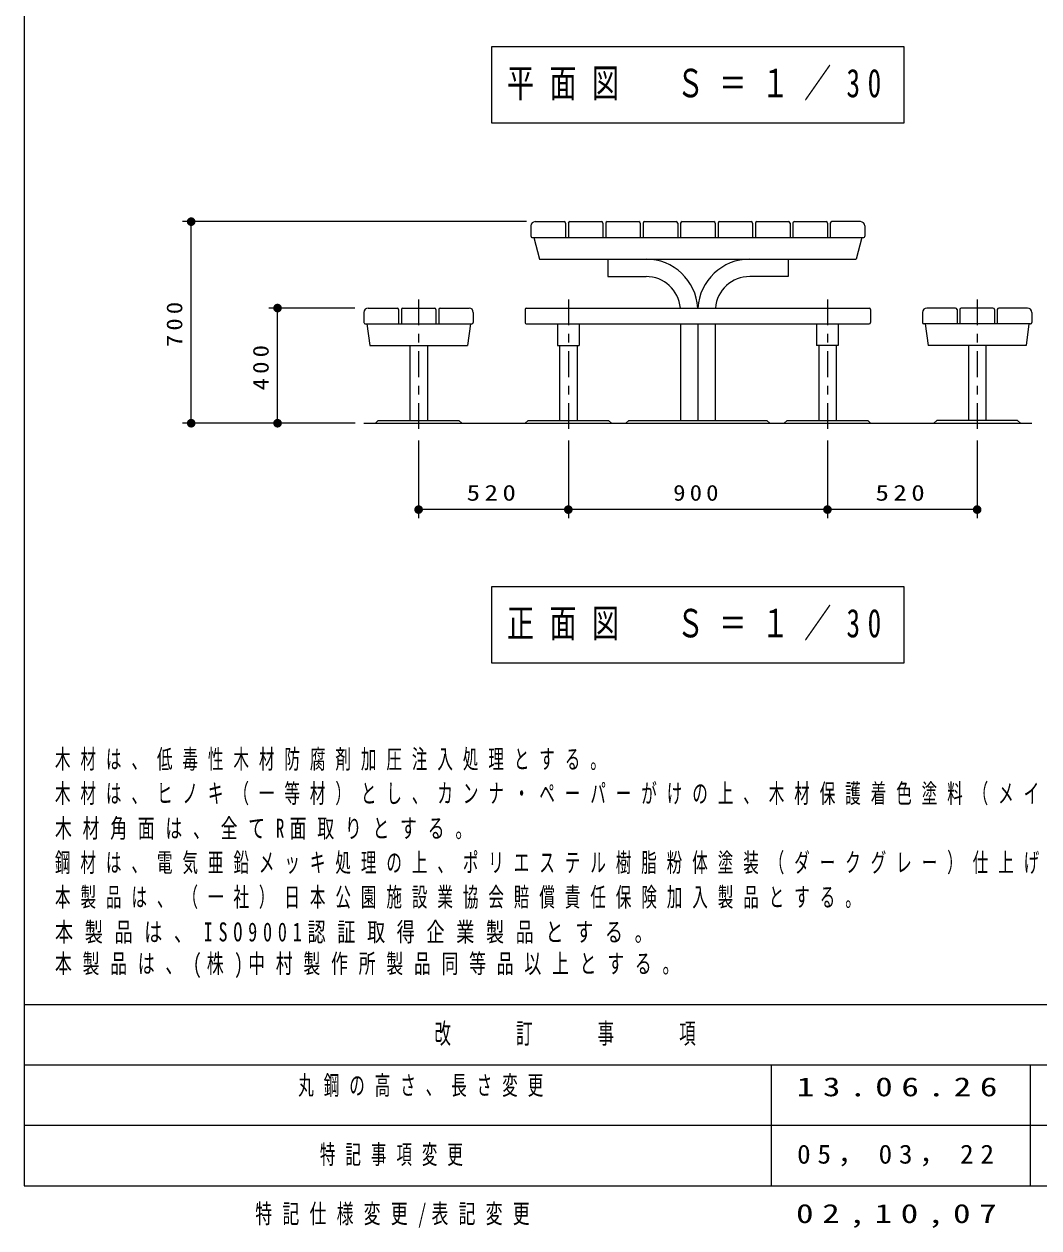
# Model space of a CAD drawing. Units: millimetres on the paper, with parts at other scales. Extents: x -365 to 0, y -5 to 257.
# Drawn here: x -365 to -247.5, y -4.9 to 134.5 of the extents above; entities that cross this region are included whole.
import ezdxf

# ---------------------------------------------------------------- set-up
doc = ezdxf.new("R2010")
doc.units = ezdxf.units.MM
doc.linetypes.add('USER2', pattern=[6, 3, -1, 1, -1])
doc.layers.add('1_30', color=3, linetype='Continuous', lineweight=25)
doc.layers.add('NAKAMURA図枠', color=7, linetype='Continuous', lineweight=13)
doc.layers.add('99', color=7, linetype='Continuous')
doc.layers.add('CLASS1', color=7, linetype='Continuous')
doc.styles.add('ＭＳ ゴシック', font='')
doc.styles.get('ＭＳ ゴシック').set_extended_font_data('MS Gothic')

# ---------------------------------------------------------------- blocks, each defined once
blk = doc.blocks.new('filled_dot')
at = {"color": 0, "linetype": 'Continuous', "lineweight": -2, "const_width": 1.25}
blk.add_lwpolyline([(-0.625, 0, 1), (0.625, 0, 1)], format="xyb", close=True, dxfattribs=at)

msp = doc.modelspace()

# ---------------------------------------------------------------- linework, layer by layer
at = {"layer": '1_30', "color": 7, "lineweight": 13}
for p, q in [((-310.885, 131.861), (-310.885, 123.061)), ((-263.085, 131.861), (-310.885, 131.861)), ((-263.085, 123.061), (-263.085, 131.861)), ((-310.885, 123.061), (-263.085, 123.061)), ((-306.819, 111.606), (-346.652, 111.606)), ((-345.652, 88.273), (-345.652, 111.606)), ((-326.695, 101.606), (-336.652, 101.606)), ((-335.652, 88.273), (-335.652, 101.606)), ((-326.652, 88.273), (-346.652, 88.273)), ((-326.652, 88.273), (-336.652, 88.273)), ((-319.319, 86.273), (-319.319, 77.273)), ((-301.985, 86.273), (-301.985, 77.273)), ((-271.985, 86.273), (-271.985, 77.273)), ((-254.652, 86.273), (-254.652, 77.273)), ((-301.985, 78.273), (-319.319, 78.273)), ((-271.985, 78.273), (-301.985, 78.273)), ((-254.652, 78.273), (-271.985, 78.273)), ((-310.885, 69.339), (-310.885, 60.539)), ((-263.085, 69.339), (-310.885, 69.339)), ((-263.085, 60.539), (-263.085, 69.339)), ((-310.885, 60.539), (-263.085, 60.539))]:
    msp.add_line(p, q, dxfattribs=at)
at = {"layer": '1_30'}
for p, q in [((-305.819, 111.606), (-302.485, 111.606)), ((-301.819, 111.606), (-298.152, 111.606)), ((-297.485, 111.606), (-293.819, 111.606)), ((-293.152, 111.606), (-289.485, 111.606)), ((-288.819, 111.606), (-285.152, 111.606)), ((-284.485, 111.606), (-280.819, 111.606)), ((-280.152, 111.606), (-276.485, 111.606)), ((-275.819, 111.606), (-272.152, 111.606)), ((-268.152, 111.606), (-271.485, 111.606)), ((-306.319, 111.106), (-306.319, 109.939)), ((-302.319, 111.439), (-302.319, 109.773)), ((-301.985, 111.439), (-301.985, 109.773)), ((-297.985, 111.439), (-297.985, 109.773)), ((-297.652, 111.439), (-297.652, 109.773)), ((-293.652, 111.439), (-293.652, 109.773)), ((-293.319, 111.439), (-293.319, 109.773)), ((-289.319, 111.439), (-289.319, 109.773)), ((-288.985, 111.439), (-288.985, 109.773)), ((-284.985, 111.439), (-284.985, 109.773)), ((-284.652, 111.439), (-284.652, 109.773)), ((-280.652, 111.439), (-280.652, 109.773)), ((-280.319, 111.439), (-280.319, 109.773)), ((-276.319, 111.439), (-276.319, 109.773)), ((-275.985, 111.439), (-275.985, 109.773)), ((-271.985, 111.439), (-271.985, 109.773)), ((-271.652, 111.439), (-271.652, 109.773)), ((-267.652, 111.106), (-267.652, 109.939)), ((-306.152, 109.773), (-267.819, 109.773)), ((-305.986, 109.772), (-305.316, 107.272)), ((-267.985, 109.772), (-268.655, 107.273)), ((-305.315, 107.273), (-268.655, 107.273)), ((-297.419, 107.273), (-297.419, 105.256)), ((-276.552, 107.273), (-276.552, 105.256)), ((-297.419, 105.256), (-292.992, 105.256)), ((-276.552, 105.256), (-280.979, 105.256)), ((-325.652, 101.106), (-325.652, 99.939)), ((-325.152, 101.606), (-321.819, 101.606)), ((-321.652, 101.439), (-321.652, 99.773)), ((-321.319, 101.439), (-321.319, 99.773)), ((-321.152, 101.606), (-317.485, 101.606)), ((-317.319, 101.439), (-317.319, 99.773)), ((-316.985, 101.439), (-316.985, 99.773)), ((-316.819, 101.606), (-313.485, 101.606)), ((-312.985, 101.106), (-312.985, 99.939)), ((-306.985, 101.439), (-306.985, 99.939)), ((-306.819, 101.606), (-267.152, 101.606)), ((-266.985, 101.439), (-266.985, 99.939)), ((-260.985, 101.106), (-260.985, 99.939)), ((-257.152, 101.606), (-260.485, 101.606)), ((-256.985, 101.439), (-256.985, 99.773)), ((-256.652, 101.439), (-256.652, 99.773)), ((-252.819, 101.606), (-256.485, 101.606)), ((-252.652, 101.439), (-252.652, 99.773)), ((-252.319, 101.439), (-252.319, 99.773)), ((-248.819, 101.606), (-252.152, 101.606)), ((-248.319, 101.106), (-248.319, 99.939)), ((-325.485, 99.773), (-313.152, 99.773)), ((-325.318, 99.773), (-324.982, 97.273)), ((-313.319, 99.773), (-313.655, 97.273)), ((-306.819, 99.773), (-267.152, 99.773)), ((-303.235, 99.773), (-303.235, 97.273)), ((-300.735, 99.773), (-300.735, 97.273)), ((-289.002, 99.773), (-289.002, 88.606)), ((-286.985, 99.773), (-286.985, 88.606)), ((-284.969, 99.773), (-284.969, 88.606)), ((-273.235, 99.773), (-273.235, 97.273)), ((-270.735, 99.773), (-270.735, 97.273)), ((-248.485, 99.773), (-260.819, 99.773)), ((-260.652, 99.772), (-260.315, 97.272)), ((-248.652, 99.773), (-248.989, 97.273)), ((-324.982, 97.273), (-313.655, 97.273)), ((-320.327, 97.273), (-320.327, 88.606)), ((-318.31, 97.273), (-318.31, 88.606)), ((-303.235, 97.273), (-300.735, 97.273)), ((-302.993, 97.273), (-302.993, 88.606)), ((-300.977, 97.273), (-300.977, 88.606)), ((-270.735, 97.273), (-273.235, 97.273)), ((-272.993, 97.273), (-272.993, 88.606)), ((-270.977, 97.273), (-270.977, 88.606)), ((-248.989, 97.273), (-260.315, 97.273)), ((-255.66, 97.273), (-255.66, 88.606)), ((-253.644, 97.273), (-253.644, 88.606)), ((-325.652, 88.273), (-248.319, 88.273)), ((-324.318, 88.272), (-323.985, 88.606)), ((-323.985, 88.606), (-314.652, 88.606)), ((-314.652, 88.606), (-314.319, 88.273)), ((-306.985, 88.272), (-306.652, 88.606)), ((-306.652, 88.606), (-297.319, 88.606)), ((-297.319, 88.606), (-296.985, 88.273)), ((-295.318, 88.272), (-294.985, 88.606)), ((-294.985, 88.606), (-278.985, 88.606)), ((-278.985, 88.606), (-278.652, 88.273)), ((-276.652, 88.606), (-276.985, 88.272)), ((-276.652, 88.606), (-267.319, 88.606)), ((-267.318, 88.606), (-266.985, 88.273)), ((-259.652, 88.273), (-259.319, 88.606)), ((-249.985, 88.606), (-259.319, 88.606)), ((-249.985, 88.606), (-249.652, 88.273))]:
    msp.add_line(p, q, dxfattribs=at)
at = {"layer": '1_30', "color": 7, "linetype": 'USER2', "lineweight": 13}
for p, q in [((-319.319, 102.606), (-319.319, 87.273)), ((-301.985, 102.606), (-301.985, 87.273)), ((-271.985, 102.606), (-271.985, 87.273)), ((-254.652, 102.606), (-254.652, 87.273))]:
    msp.add_line(p, q, dxfattribs=at)
at = {"layer": '1_30'}
for centre, radius, start, end in [((-305.819, 111.106), 0.5, 89.99998, 179.99996), ((-302.485, 111.439), 0.167, 0, 89.99998), ((-301.819, 111.439), 0.167, 89.99998, 179.99996), ((-298.152, 111.439), 0.167, 0, 89.99998), ((-297.485, 111.439), 0.167, 89.99998, 179.99996), ((-293.819, 111.439), 0.167, 0, 89.99998), ((-293.152, 111.439), 0.167, 89.99998, 179.99996), ((-289.485, 111.439), 0.167, 0, 89.99998), ((-288.819, 111.439), 0.167, 89.99998, 179.99996), ((-285.152, 111.439), 0.167, 0, 89.99998), ((-284.485, 111.439), 0.167, 89.99998, 179.99996), ((-280.819, 111.439), 0.167, 0, 89.99998), ((-280.152, 111.439), 0.167, 89.99998, 179.99996), ((-276.485, 111.439), 0.167, 0, 89.99998), ((-275.819, 111.439), 0.167, 89.99998, 179.99996), ((-272.152, 111.439), 0.167, 0, 89.99998), ((-271.485, 111.439), 0.167, 89.99998, 179.99996), ((-268.152, 111.106), 0.5, 0, 89.99998), ((-306.152, 109.939), 0.167, 179.99998, 270.00003), ((-267.819, 109.939), 0.167, 269.99996, 0), ((-292.992, 101.266), 6.007, 3.24496, 89.99998), ((-280.979, 101.266), 6.007, 89.99998, 176.75501), ((-292.992, 101.266), 3.99, 4.88837, 89.99998), ((-280.979, 101.266), 3.99, 89.99998, 175.1116), ((-325.152, 101.106), 0.5, 89.99998, 179.99996), ((-321.819, 101.439), 0.167, 0, 89.99998), ((-321.152, 101.439), 0.167, 89.99998, 179.99996), ((-317.485, 101.439), 0.167, 0, 89.99998), ((-316.819, 101.439), 0.167, 89.99998, 179.99996), ((-313.485, 101.106), 0.5, 0, 89.99998), ((-306.819, 101.439), 0.167, 89.99998, 179.99996), ((-267.152, 101.439), 0.167, 0, 89.99998), ((-260.485, 101.106), 0.5, 89.99998, 179.99996), ((-257.152, 101.439), 0.167, 0, 89.99998), ((-256.485, 101.439), 0.167, 89.99998, 179.99996), ((-252.819, 101.439), 0.167, 0, 89.99998), ((-252.152, 101.439), 0.167, 89.99998, 179.99996), ((-248.819, 101.106), 0.5, 0, 89.99998), ((-325.485, 99.939), 0.167, 179.99998, 270.00003), ((-313.152, 99.939), 0.167, 270.00002, 0), ((-306.819, 99.939), 0.167, 179.99998, 270.00003), ((-267.152, 99.939), 0.167, 270.00002, 0), ((-260.819, 99.939), 0.167, 179.99996, 269.99995), ((-248.485, 99.939), 0.167, 269.99996, 0)]:
    msp.add_arc(centre, radius, start, end, dxfattribs=at)
at = {"layer": 'NAKAMURA図枠', "color": 20, "lineweight": 25}
for p, q in [((-365, 257), (-365, 0)), ((-365, 21), (0, 21)), ((-365, 0), (0, 0))]:
    msp.add_line(p, q, dxfattribs=at)
at = {"layer": 'NAKAMURA図枠'}
for p, q in [((-365, 14), (-238.5, 14)), ((-278.5, 14), (-278.5, 0)), ((-248.5, 14), (-248.5, 0)), ((-365, 7), (-238.5, 7))]:
    msp.add_line(p, q, dxfattribs=at)

# ---------------------------------------------------------------- block references
at = {"layer": '1_30', "color": 7, "lineweight": 13, "xscale": 0.4, "yscale": 0.4}
for p, rotation in [((-345.652, 111.606), 270), ((-335.652, 101.606), 270), ((-345.652, 88.273), 90), ((-335.652, 88.273), 90), ((-301.985, 78.273), 180), ((-271.985, 78.273), 180), ((-254.652, 78.273), 180)]:
    msp.add_blockref('filled_dot', p, dxfattribs=dict(at, rotation=rotation))
msp.add_blockref('filled_dot', (-319.319, 78.273), dxfattribs=at)

# ---------------------------------------------------------------- texts
at = {"layer": '1_30', "color": 7, "style": 'ＭＳ ゴシック'}
for s, insert, char_height, attachment_point in [('\\T1.56;\\W0.7;平面図\u3000Ｓ＝１／30', (-286.985, 127.461), 3.299, 5), ('\\T1.33;\\W1.25;520', (-310.652, 79.273), 1.833, 8), ('\\T1.33;\\W1.15;900', (-286.985, 79.273), 1.833, 8), ('\\T1.33;\\W1.25;520', (-263.319, 79.273), 1.833, 8), ('\\T1.56;\\W0.7;正面図\u3000Ｓ＝１／30', (-286.985, 64.939), 3.299, 5)]:
    msp.add_mtext(s, dxfattribs=dict(at, insert=insert, char_height=char_height, attachment_point=attachment_point))
at = {"layer": '1_30', "color": 7, "char_height": 1.833, "attachment_point": 8, "rotation": 90, "style": 'ＭＳ ゴシック'}
for s, insert in [('\\T1.33;\\W1.15;700', (-346.652, 99.939)), ('\\T1.33;\\W1.15;400', (-336.652, 94.939))]:
    msp.add_mtext(s, dxfattribs=dict(at, insert=insert))
at = {"layer": '99', "char_height": 2.199, "style": 'ＭＳ ゴシック'}
for s, insert, attachment_point in [('\\T1.64;\\W0.6;丸鋼の高さ、長さ変更', (-333.255, 12.73), 1), ('\\T1.5;\\W1.35;13.06.26', (-275.536, 12.553), 1), ('\\T1.64;\\W0.6;特記事項変更', (-330.75, 3.5), 4), ('\\T1.5;\\W1.05;05，03，22', (-275.5, 3.5), 4), ('\\T1.61;\\W0.65;特記仕様変更/表記変更', (-321.75, -3.5), 5), ('\\T1.5;\\W1.35;02,10,07', (-263.5, -3.5), 5)]:
    msp.add_mtext(s, dxfattribs=dict(at, insert=insert, attachment_point=attachment_point))
at = {"layer": 'CLASS1', "char_height": 2.199, "attachment_point": 7, "style": 'ＭＳ ゴシック'}
for s, insert in [('\\T1.64;\\W0.6;木材は、低毒性木材防腐剤加圧注入処理とする。', (-361.422, 48.036)), ('\\T1.64;\\W0.6;木材は、ヒノキ（一等材）とし、カンナ・ペーパーがけの上、木材保護着色塗料（メイプル）塗装仕上げとする。', (-361.422, 44.036)), ('\\T1.64;\\W0.65;木材角面は、全てR面取りとする。', (-361.422, 40.036)), ('\\T1.64;\\W0.6;鋼材は、電気亜鉛メッキ処理の上、ポリエステル樹脂粉体塗装（ダークグレー）仕上げとする。', (-361.422, 36.036)), ('\\T1.64;\\W0.6;本製品は、（一社）日本公園施設業協会賠償責任保険加入製品とする。', (-361.422, 32.036)), ('\\T1.64;\\W0.7;本製品は、ISO9001認証取得企業製品とする。', (-361.422, 28.036)), ('\\T1.64;\\W0.65;本製品は、(株)中村製作所製品同等品以上とする。', (-361.422, 24.036))]:
    msp.add_mtext(s, dxfattribs=dict(at, insert=insert))
at = {"layer": 'NAKAMURA図枠', "insert": (-301.75, 17.5), "char_height": 2.346, "attachment_point": 5, "style": 'ＭＳ ゴシック'}
msp.add_mtext('\\T1.64;\\W0.6;改\u3000\u3000訂\u3000\u3000事\u3000\u3000項', dxfattribs=at)

doc.saveas('drawing.dxf')
